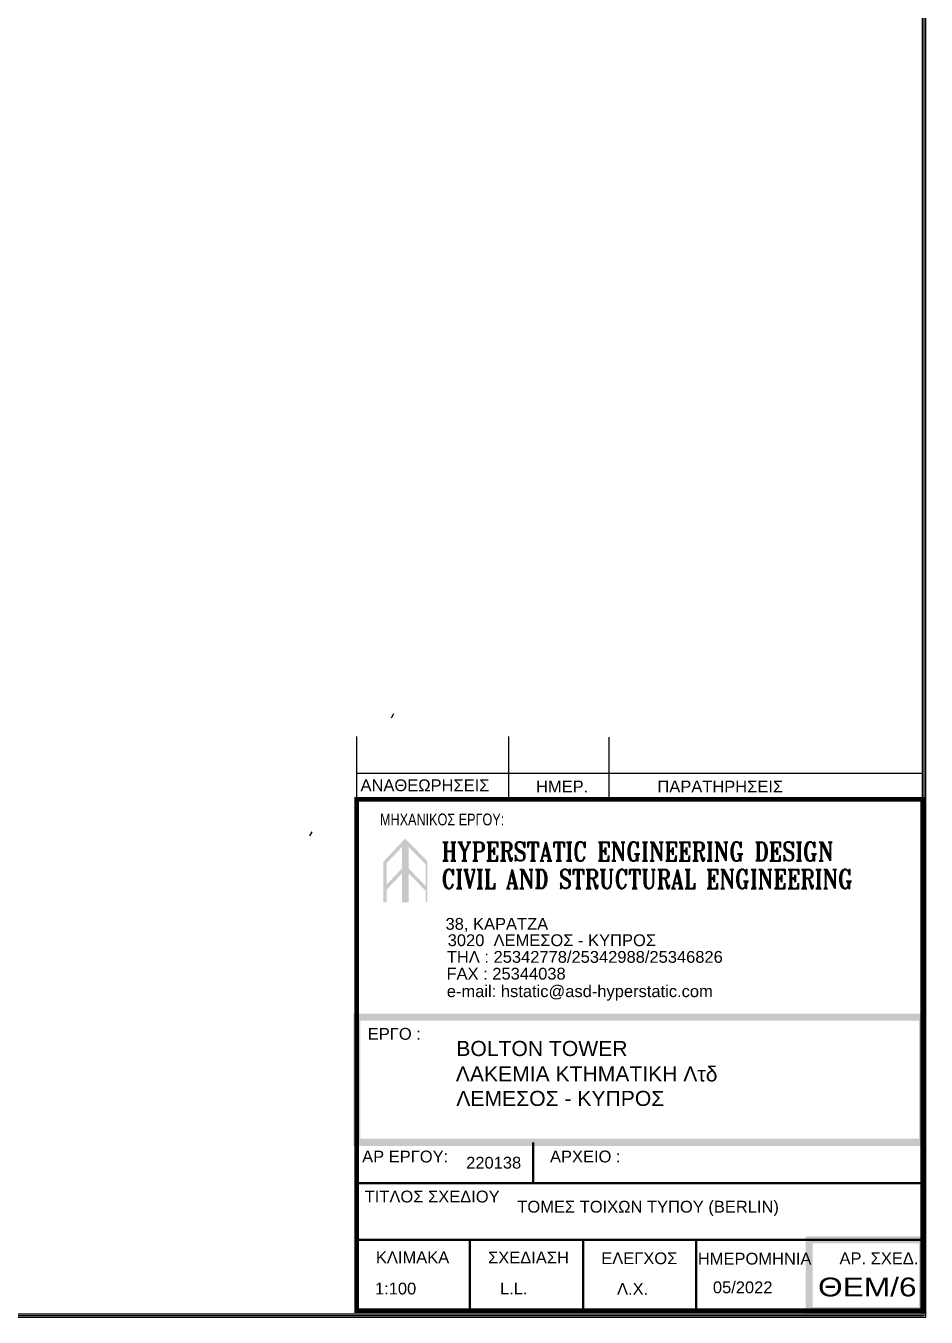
# Model space of a CAD drawing. Header units: inches. Extents: x 3 to 172, y -67 to 57.
# Drawn here: x 61.49 to 80.56, y -66.57 to -39.2 of the extents above; entities that cross this region are included whole.
import ezdxf

# ---------------------------------------------------------------- set-up
doc = ezdxf.new("R2010")
doc.units = ezdxf.units.IN
doc.header["$MEASUREMENT"] = 0
for name, color, linetype in [('2', 2, 'Continuous'), ('3', 1, 'Continuous'), ('7', 7, 'Continuous'), ('BEAMS', 3, 'Continuous'), ('BORDER-1', 5, 'Continuous'), ('LOGO-A1', 4, 'Continuous'), ('SIDERA', 2, 'Continuous'), ('TEXT', 3, 'Continuous'), ('TEXT-COLUMNS', 4, 'Continuous'), ('TITLE', 7, 'Continuous')]:
    doc.layers.add(name, color=color, linetype=linetype)
doc.styles.add('AG', font='arial.ttf', dxfattribs={"height": 0.8})
doc.styles.add('arialgr', font='arial.ttf', dxfattribs={"height": 0.2})
doc.styles.add('GREEKS', font='greeks', dxfattribs={"height": 0.2})
doc.styles.add('ROMANT', font='romant', dxfattribs={"height": 0.7})
doc.styles.add('STYLE1', font='arial.ttf')

msp = doc.modelspace()

# ---------------------------------------------------------------- linework, layer by layer
at = {"layer": '2'}
msp.add_line((71.0224, -64.9472), (71.0224, -64.9253), dxfattribs=at)
at = {"layer": '3', "color": 3}
for points in [[(69.0596, -56.9162), (69.1316, -56.9448), (69.5244, -56.422), (69.5254, -56.5261)], [(69.5276, -56.5272), (69.4556, -56.5272), (69.5276, -57.7746), (69.4556, -57.7746)], [(69.5244, -56.422), (69.5254, -56.5261), (69.9964, -56.9054), (69.9449, -56.9557)], [(69.599, -56.5277), (69.527, -56.5277), (69.599, -57.7746), (69.527, -57.7746)], [(69.0596, -57.7746), (69.1316, -57.7746), (69.0596, -56.9162), (69.1316, -56.9448)], [(69.5468, -56.7348), (69.5468, -56.7348), (69.5468, -57.0379)], [(69.9578, -57.7746), (69.9938, -57.7746), (69.9578, -56.9077), (69.9938, -56.9077)], [(69.0596, -57.4764), (69.1316, -57.505), (69.5244, -56.9822), (69.5254, -57.0863)], [(69.5244, -56.9822), (69.5254, -57.0863), (69.9964, -57.4655), (69.9449, -57.5159)]]:
    msp.add_trace(points, dxfattribs=at)
at = {"layer": '7', "color": 1}
msp.add_line((68.4979, -55.0395), (80.484, -55.0395), dxfattribs=at)
at = {"layer": 'BEAMS', "flags": 128}
for points, const_width in [([(80.484, -66.4259), (80.484, -55.589), (68.4994, -55.589), (68.4994, -66.4259)], 0.1), ([(80.484, -60.2092), (68.4994, -60.2092), (68.4994, -62.861), (80.484, -62.861)], 0.15), ([(80.484, -64.9253), (78.0834, -64.9253), (78.0834, -66.4259), (80.484, -66.4259)], 0.15)]:
    msp.add_lwpolyline(points, close=True, dxfattribs=dict(at, const_width=const_width))
at = {"layer": 'BORDER-1', "color": 2}
for p, q in [((80.484, -66.4959), (80.484, -11.8987)), ((80.519, -66.5309), (80.519, -11.8637)), ((80.554, -66.5659), (80.554, -11.8287)), ((3.6753, -66.4959), (80.484, -66.4959)), ((3.6053, -66.5659), (80.554, -66.5659)), ((3.6403, -66.5309), (80.519, -66.5309))]:
    msp.add_line(p, q, dxfattribs=at)
at = {"layer": 'TEXT', "color": 1}
for p, q in [((68.4994, -55.589), (68.4994, -54.2604)), ((71.7197, -55.615), (71.7197, -54.2604)), ((73.8468, -55.615), (73.8468, -54.2759))]:
    msp.add_line(p, q, dxfattribs=at)
at = {"layer": 'TEXT', "linetype": 'Continuous'}
for points in [[(69.2769, -53.781), (69.2269, -53.8676)], [(67.5455, -56.2798), (67.4955, -56.3664)]]:
    msp.add_lwpolyline(points, dxfattribs=at)
at = {"layer": 'TEXT-COLUMNS', "const_width": 0.05, "flags": 128}
for points in [[(72.2319, -63.726), (72.2319, -62.861)], [(68.4994, -63.726), (80.484, -63.726)], [(68.4994, -64.9253), (80.484, -64.9253)], [(70.8954, -64.9253), (70.8954, -66.4259)], [(73.2914, -64.9253), (73.2914, -66.4259)], [(75.6874, -64.9253), (75.6874, -66.4259)]]:
    msp.add_lwpolyline(points, dxfattribs=at)
at = {"layer": 'TITLE', "const_width": 0.05, "flags": 128}
msp.add_lwpolyline([(68.4994, -66.4259), (68.4994, -55.589), (80.484, -55.589)], dxfattribs=at)

# ---------------------------------------------------------------- texts
at = {"layer": '3', "color": 3}
for s, style, p in [('ΑΝAΘΕΩΡΗΣΕΙΣ', 'AG', (68.5783, -55.4182)), ('ΗΜΕΡ.', 'AG', (72.2951, -55.4441)), ('ΠΑΡΑΤΗΡΗΣΕΙΣ', 'AG', (74.8661, -55.4441)), ('38, KAΡΑΤΖΑ', 'AG', (70.3789, -58.3549)), ('3020  ΛΕΜΕΣΟΣ - ΚΥΠΡΟΣ', 'AG', (70.4247, -58.702)), ('TΗΛ : 25342778/25342988/25346826', 'AG', (70.4066, -59.0552)), ('FAX : 25344038', 'AG', (70.3994, -59.4109)), ('e-mail: hstatic@asd-hyperstatic.com', 'AG', (70.406, -59.7827)), ('EΡΓΟ :', 'AG', (68.7324, -60.6858)), ('ΑΡ ΕΡΓΟΥ:   ', 'AG', (68.6129, -63.2863)), ('220138', 'STYLE1', (70.8161, -63.4171)), ('ΑΡΧΕΙΟ :', 'AG', (72.5919, -63.2859)), ('ΤΙΤΛΟΣ ΣΧΕΔΙΟΥ', 'AG', (68.6669, -64.1342)), ('ΤΟΜΕΣ TOIXΩΝ ΤΥΠΟΥ (BERLIN)', 'STYLE1', (71.8994, -64.3492)), ('ΚΛΙΜΑΚΑ', 'AG', (68.9042, -65.4216)), ('ΣΧΕΔΙΑΣΗ', 'AG', (71.2792, -65.4275)), ('ΕΛΕΓΧΟΣ', 'AG', (73.6769, -65.4425)), ('HMEΡΟΜΗΝΙΑ', 'AG', (75.7236, -65.451)), ('AΡ. ΣΧΕΔ.', 'AG', (78.7233, -65.4433)), ('1:100', 'STYLE1', (68.884, -66.0847)), ('L.L.', 'STYLE1', (71.5317, -66.0847)), ('Λ.Χ.', 'STYLE1', (74.0121, -66.0898)), ('05/2022', 'STYLE1', (76.0418, -66.0581))]:
    msp.add_text(s, height=0.25, dxfattribs=dict(at, style=style)).set_placement(p)
at = {"layer": '3', "color": 3, "style": 'ROMANT', "width": 0.8}
for s, p in [('HYPERSTATIC ENGINEERING DESIGN', (70.2968, -56.897)), ('CIVIL AND STRUCTURAL ENGINEERING', (70.2968, -57.4794))]:
    msp.add_text(s, height=0.4, dxfattribs=at).set_placement(p)
at = {"layer": '7', "color": 3, "style": 'GREEKS', "width": 0.8}
msp.add_text('MHCANIKOS ERGOU:', height=0.25, dxfattribs=at).set_placement((68.9911, -56.1424))
at = {"layer": 'LOGO-A1', "color": 3, "style": 'STYLE1', "width": 1.2}
msp.add_text('ΘΕΜ/6', height=0.4, dxfattribs=at).set_placement((78.269, -66.1263))
at = {"layer": 'SIDERA', "color": 3, "style": 'arialgr'}
for s, p in [('BOLTON TOWER', (70.6074, -61.031)), ('ΛΑΚΕΜΙΑ ΚΤΗΜΑΤΙΚΗ Λτδ', (70.5966, -61.5698)), ('ΛΕΜΕΣΟΣ - ΚΥΠΡΟΣ', (70.6073, -62.0892))]:
    msp.add_text(s, height=0.32, dxfattribs=at).set_placement(p)

doc.saveas('drawing.dxf')
